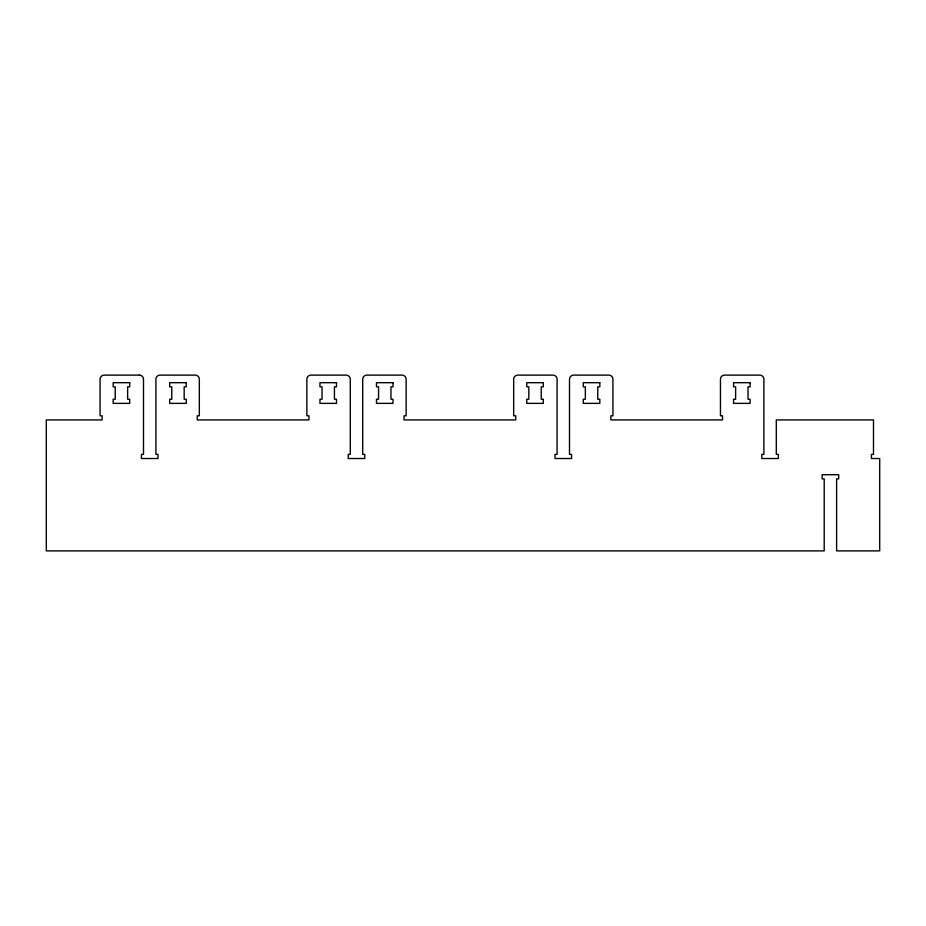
<?xml version="1.0" encoding="UTF-8"?>
<svg xmlns="http://www.w3.org/2000/svg" width="926" height="926" viewBox="0 0 926 926"><rect width="100%" height="100%" fill="white"/><g stroke="black" fill="none" stroke-linecap="round" stroke-linejoin="round"><path stroke-width="1.39" d="M139.363 375.111L104.198 375.111A4.132 4.132 0 0 0 100.066 379.243L100.066 415.786L102.138 415.786L102.138 419.918L46.3 419.918L46.3 550.889L824.209 550.889L824.209 478.858L822.138 478.858L822.138 474.714L838.69 474.714L838.69 478.858L836.618 478.858L836.618 550.889L879.7 550.889L879.7 458.52L871.424 458.52L871.424 454.388L873.496 454.388L873.496 419.918L776.301 419.918L776.301 454.388L778.372 454.388L778.372 458.52L761.82 458.52L761.82 454.388L763.892 454.388L763.892 379.243A4.132 4.132 0 0 0 759.76 375.111L724.607 375.111A4.132 4.132 0 0 0 720.463 379.243L720.463 415.786L722.535 415.786L722.535 419.918L610.859 419.918L610.859 415.786L612.931 415.786L612.931 379.243A4.132 4.132 0 0 0 608.799 375.111L573.634 375.111A4.132 4.132 0 0 0 569.502 379.243L569.502 454.388L571.573 454.388L571.573 458.52L555.021 458.52L555.021 454.388L557.093 454.388L557.093 379.243A4.132 4.132 0 0 0 552.961 375.111L517.808 375.111A4.132 4.132 0 0 0 513.664 379.243L513.664 415.786L515.736 415.786L515.736 419.918L404.06 419.918L404.06 415.786L406.132 415.786L406.132 379.243A4.132 4.132 0 0 0 402 375.111L366.835 375.111A4.132 4.132 0 0 0 362.703 379.243L362.703 454.388L364.775 454.388L364.775 458.52L348.222 458.52L348.222 454.388L350.294 454.388L350.294 379.243A4.132 4.132 0 0 0 346.162 375.111L311.009 375.111A4.132 4.132 0 0 0 306.865 379.243L306.865 415.786L308.937 415.786L308.937 419.918L197.261 419.918L197.261 415.786L199.333 415.786L199.333 379.243A4.132 4.132 0 0 0 195.201 375.111L160.036 375.111A4.132 4.132 0 0 0 155.904 379.243L155.904 454.388L157.976 454.388L157.976 458.52L141.423 458.52L141.423 454.388L143.495 454.388L143.495 379.243A4.132 4.132 0 0 0 139.363 375.111M129.709 382.693L113.169 382.693L113.169 386.825L115.229 386.825L115.229 399.233L113.169 399.233L113.169 403.377L129.709 403.377L129.709 399.233L127.638 399.233L127.638 386.825L129.709 386.825L129.709 382.693M186.23 382.693L169.689 382.693L169.689 386.825L171.761 386.825L171.761 399.233L169.689 399.233L169.689 403.377L186.23 403.377L186.23 399.233L184.17 399.233L184.17 386.825L186.23 386.825L186.23 382.693M336.508 382.693L319.968 382.693L319.968 386.825L322.028 386.825L322.028 399.233L319.968 399.233L319.968 403.377L336.508 403.377L336.508 399.233L334.436 399.233L334.436 386.825L336.508 386.825L336.508 382.693M393.029 382.693L376.488 382.693L376.488 386.825L378.56 386.825L378.56 399.233L376.488 399.233L376.488 403.377L393.029 403.377L393.029 399.233L390.969 399.233L390.969 386.825L393.029 386.825L393.029 382.693M543.307 382.693L526.767 382.693L526.767 386.825L528.827 386.825L528.827 399.233L526.767 399.233L526.767 403.377L543.307 403.377L543.307 399.233L541.235 399.233L541.235 386.825L543.307 386.825L543.307 382.693M599.828 382.693L583.287 382.693L583.287 386.825L585.359 386.825L585.359 399.233L583.287 399.233L583.287 403.377L599.828 403.377L599.828 399.233L597.768 399.233L597.768 386.825L599.828 386.825L599.828 382.693M750.106 382.693L733.566 382.693L733.566 386.825L735.626 386.825L735.626 399.233L733.566 399.233L733.566 403.377L750.106 403.377L750.106 399.233L748.034 399.233L748.034 386.825L750.106 386.825L750.106 382.693"/></g></svg>
